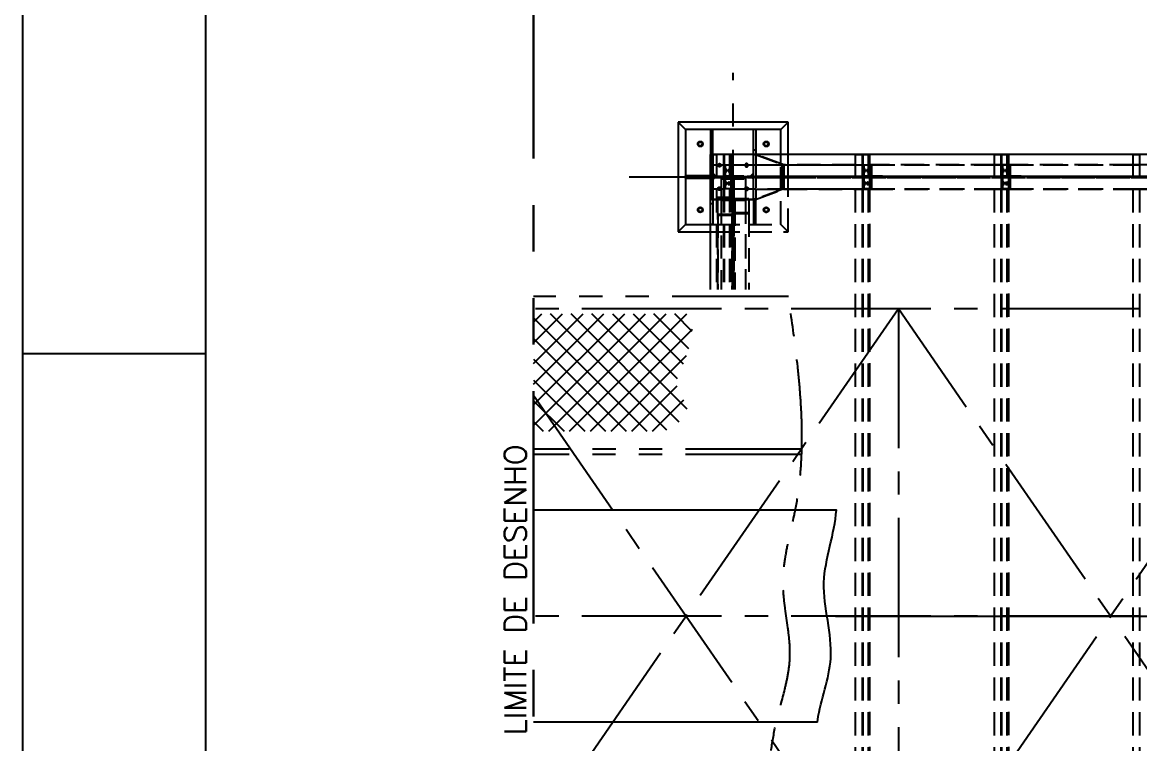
# Model space of a CAD drawing. Header units: millimetres. Extents: x 0 to 42050, y 0 to 29700.
# Drawn here: x 0 to 7627, y 12186 to 17112 of the extents above; entities that cross this region are included whole.
import ezdxf
from ezdxf.enums import TextEntityAlignment as Align

# ---------------------------------------------------------------- set-up
doc = ezdxf.new("R2010")
doc.units = ezdxf.units.MM
doc.header["$LTSCALE"] = 50
for name, pattern in [('CENTER2', [28.575, 19.05, -3.175, 3.175, -3.175]), ('HIDDEN2', [4.7625, 3.175, -1.5875]), ('PHANTOM', [63.5, 31.75, -6.35, 6.35, -6.35, 6.35, -6.35]), ('PHANTOM2', [31.75, 15.875, -3.175, 3.175, -3.175, 3.175, -3.175])]:
    doc.linetypes.add(name, pattern=pattern)
for name, color, linetype in [('ESTRUTURA EXISTENTE', 7, 'Continuous'), ('EXISTENTE', 8, 'PHANTOM2'), ('FRL2', 2, 'Continuous'), ('FRL6', 8, 'Continuous'), ('FRL7', 7, 'Continuous'), ('FRR120', 5, 'Continuous'), ('FRR140', 5, 'Continuous'), ('FRR175', 1, 'Continuous'), ('FRR80', 3, 'Continuous'), ('SDM', 7, 'Continuous'), ('TC1', 8, 'CENTER2'), ('TR', 7, 'Continuous'), ('TR120', 3, 'Continuous')]:
    doc.layers.add(name, color=color, linetype=linetype)
doc.layers.add('HIDDEN', color=8, linetype='HIDDEN2', transparency=0.4)
doc.layers.add('TLM', color=1, linetype='PHANTOM', lineweight=30)
doc.styles.add('R120', font='simplex.shx', dxfattribs={"height": 30})
doc.styles.add('R140', font='simplex.shx', dxfattribs={"height": 35})
doc.styles.add('R80', font='simplex.shx', dxfattribs={"height": 20})
doc.styles.add('TR120', font='simplex.shx', dxfattribs={"height": 3})

# ---------------------------------------------------------------- blocks, each defined once
blk = doc.blocks.new('A1')
at = {"layer": 'FRL2'}
blk.add_line((0, 297), (25, 297), dxfattribs=at)
at = {"layer": 'FRL6', "linetype": 'Continuous'}
blk.add_line((25, 584), (25, 10), dxfattribs=at)
at = {"layer": 'FRL7', "linetype": 'Continuous'}
blk.add_line((0, 594), (0, 0), dxfattribs=at)
at = {"layer": 'FRR120', "style": 'R120'}
for tag, p in [('FASE_DO_PROJETO', (659, 46.29)), ('ÁREA_E/OU_SUBÁREA', (659, 40.79)), ('TÍTULO_DO_DESENHO', (659, 35.29)), ('SUBTÍTULO_1_DO_DESENHO', (659, 29.79)), ('SUBTÍTULO_2_DO_DESENHO', (659, 24.29))]:
    blk.add_attdef(tag, p, '', height=3, dxfattribs=at)
at = {"layer": 'FRR140', "style": 'R140', "width": 0.91}
for tag, p in [('NÚMERO_DA_CONTRATADA', (687.72, 12.6)), ('NUMERO_VALE', (752.89, 12.6))]:
    blk.add_attdef(tag, p, '', height=3.5, dxfattribs=at)
for tag, p in [('REVISÃO', (823.5, 14.68)), ('ESCALA', (671, 14.35))]:
    blk.add_attdef(tag, text='', height=3.5, dxfattribs=at).set_placement(p, align=Align.MIDDLE)
at = {"layer": 'FRR175', "style": 'R120'}
for tag, p in [('CLASSIFICAÇÃO', (811.83, 67.73)), ('PROJETO', (716.31, 53.59)), ('N_PROJ_SE', (793.5, 53.59)), ('N_CONTRATO', (796.97, 47.3))]:
    blk.add_attdef(tag, text='', height=3, dxfattribs=at).set_placement(p, align=Align.MIDDLE_CENTER)
at = {"layer": 'FRR80', "style": 'R80'}
for tag, p in [('8A_REV', (476, 77.07)), ('EMIS.', (486, 77.07)), ('PROJ.', (585, 77.07)), ('DES.', (597, 77.07)), ('VER.', (609, 77.07)), ('APR.', (621, 77.07)), ('AUT.', (633.01, 77.07)), ('7A_REV', (476, 71.37)), ('EMIS.', (486, 71.37)), ('PROJ.', (585, 71.37)), ('DES.', (597, 71.37)), ('VER.', (609, 71.37)), ('APR.', (621, 71.37)), ('AUT.', (633.01, 71.37)), ('6A_REV', (476, 65.67)), ('EMIS.', (486, 65.67)), ('PROJ.', (585, 65.67)), ('DES.', (597, 65.67)), ('VER.', (609, 65.67)), ('APR.', (621, 65.67)), ('AUT.', (633.01, 65.67)), ('5A_REV', (476, 59.97)), ('EMIS.', (486, 59.97)), ('PROJ.', (585, 59.97)), ('DES.', (597, 59.97)), ('VER.', (609, 59.97)), ('APR.', (621, 59.97)), ('AUT.', (633.01, 59.97)), ('4A_REV', (476, 54.27)), ('EMIS.', (486, 54.27)), ('PROJ.', (585, 54.27)), ('DES.', (597, 54.27)), ('VER.', (609, 54.27)), ('APR.', (621, 54.27)), ('AUT.', (633.01, 54.27)), ('3A_REV', (476, 48.57)), ('EMIS.', (486, 48.57)), ('PROJ.', (585, 48.57)), ('DES.', (597, 48.57)), ('VER.', (609, 48.57)), ('APR.', (621, 48.57)), ('AUT.', (633.01, 48.57)), ('2A_REV', (476, 42.87)), ('EMIS.', (486, 42.87)), ('PROJ.', (585, 42.87)), ('DES.', (597, 42.87)), ('VER.', (609, 42.87)), ('APR.', (621, 42.87)), ('AUT.', (633.01, 42.87)), ('1a_REV', (476, 37.17)), ('EMIS.', (486, 37.17)), ('PROJ.', (585, 37.17)), ('DES.', (597, 37.17)), ('VER.', (609, 37.17)), ('APR.', (621, 37.17)), ('AUT.', (633.01, 37.17))]:
    blk.add_attdef(tag, text='', height=2, dxfattribs=at).set_placement(p, align=Align.MIDDLE)
for p in [(492.61, 76.08), (492.61, 70.38), (492.61, 64.68), (492.61, 58.98), (492.61, 53.28), (492.61, 47.58), (492.61, 41.88), (492.61, 36.18)]:
    blk.add_attdef('DESCRIÇÃO_DA_REVISÃO', p, '', height=2, dxfattribs=at)
at = {"layer": 'FRR80', "style": 'R80', "width": 0.85}
for p in [(648, 77.07), (648, 71.37), (648, 65.67), (648, 59.97), (648, 54.27), (648, 48.57), (648, 42.87), (648, 37.17)]:
    blk.add_attdef('DATA', text='', height=2, dxfattribs=at).set_placement(p, align=Align.MIDDLE)
blk = doc.blocks.new('A$C0860f657')
at = {"layer": 'HIDDEN'}
for p, q in [((-20604.1, 3777.2), (-20604.1, 3747.2)), ((-20604.1, 3747.2), (-20603.8, 3747.2)), ((-20603.8, 3677.2), (-20603.8, 3748.7)), ((-20603.8, 3747.2), (-20603.8, 3747.2)), ((-20603.8, 3442.2), (-20603.8, 3747.2)), ((-20603.8, 3747.2), (-20588.4, 3747.2)), ((-20596.1, 3748.7), (-20596.1, 3440.7)), ((-20591.1, 3748.7), (-20591.1, 3677.2)), ((-20311.2, 3747.2), (-20588.4, 3747.2)), ((-20588.4, 3747.2), (-20588.4, 3615.7)), ((-20588.2, 3747.2), (-20588.2, 3748.7)), ((-20563.3, 3748.7), (-20563.3, 2826.8)), ((-20517.5, 3748.7), (-20517.5, 2826.8)), ((-20512.4, 3748.7), (-20512.4, 2826.8)), ((-20511.2, 3748.7), (-20511.2, 2826.8)), ((-20475.7, 3748.7), (-20475.7, 2826.8)), ((-20465.4, 3748.7), (-20465.4, 3677.2)), ((-20311.5, 3747.2), (-20311.5, 3748.7)), ((-20311.2, 3747.2), (-20295.8, 3747.2)), ((-20311.2, 3615.7), (-20311.2, 3747.2)), ((-20298.8, 3748.7), (-20103.8, 3677.2)), ((-20103.8, 3677.2), (-20298.8, 3748.7)), ((-20295.8, 3747.2), (-20295.8, 3442.2)), ((-20295.6, 3747.2), (-20295.8, 3747.2)), ((-20295.6, 3777.2), (-20295.6, 3747.5)), ((-20295.6, 3747.5), (-20295.6, 3747.2)), ((-20124.8, 3684.9), (-20124.8, 3748.7)), ((-20074.8, 3678.2), (-20074.8, 3748.7)), ((-19616.5, 3748.7), (-19616.5, -2559.3)), ((-19616.5, 3748.7), (-19570.7, 3748.7)), ((-19570.7, 3748.7), (-19562.5, 3748.7)), ((-19570.7, 3748.7), (-19570.7, -2559.3)), ((-19565.6, 3748.7), (-19565.6, -2559.3)), ((-19564.4, 3748.7), (-19564.4, -2559.3)), ((-19562.5, 3748.7), (-19562.2, 3748.7)), ((-19562.2, 3748.7), (-19528.2, 3748.7)), ((-19528.9, 3748.7), (-19528.9, -2559.3)), ((-19528.2, 3748.7), (-19518.6, 3748.7)), ((-19518.6, 3748.7), (-19518.6, 3677.2)), ((-18669.8, 3748.7), (-18669.8, -2559.3)), ((-18669.8, 3748.7), (-18623.9, 3748.7)), ((-18623.9, 3748.7), (-18615.7, 3748.7)), ((-18623.9, 3748.7), (-18623.9, -2559.3)), ((-18618.8, 3748.7), (-18618.8, -2559.3)), ((-18617.6, 3748.7), (-18617.6, -2559.3)), ((-18615.7, 3748.7), (-18615.4, 3748.7)), ((-18615.4, 3748.7), (-18581.4, 3748.7)), ((-18582.1, 3748.7), (-18582.1, -2559.3)), ((-18581.4, 3748.7), (-18571.8, 3748.7)), ((-18571.8, 3748.7), (-18571.8, 3677.2)), ((-17723, 3748.7), (-17723, -2559.3)), ((-17723, 3748.7), (-17677.1, 3748.7)), ((-17677.1, 3748.7), (-17668.9, 3748.7)), ((-17677.1, 3748.7), (-17677.1, -2559.3)), ((-20591.1, 3677.2), (-20603.8, 3677.2)), ((-20603.8, 3677.2), (-20603.8, 3512.2)), ((-20591.1, 3677.2), (-20563.3, 3677.2)), ((-20591.1, 3677.2), (-20591.1, 3512.2)), ((-20591.1, 3677.2), (-20591.1, 3512.2)), ((-20563.3, 3677.2), (-20514.4, 3677.2)), ((-20514.4, 3677.2), (-20505.5, 3677.2)), ((-20514.4, 3677.2), (-20514.4, 3512.2)), ((-20505.5, 3677.2), (-20505.5, 3512.2)), ((-20505.5, 3677.2), (-20453.4, 3677.2)), ((-20465.4, 3677.2), (-20465.4, 3512.2)), ((-20462.3, 3677.2), (-20462.3, 3512.2)), ((-20453.4, 3677.2), (-19616.5, 3677.2)), ((-20453.4, 3677.2), (-20453.4, 3599.4)), ((-20295.8, 3678.2), (-20103.8, 3678.2)), ((-20295.8, 3678.2), (-20295.8, 3511.2)), ((-20124.8, 3504.5), (-20124.8, 3684.9)), ((-20116.5, 3512.2), (-20116.5, 3677.2)), ((-20103.8, 3678.2), (-20106.5, 3678.2)), ((-19616.5, 3678.2), (-20103.8, 3678.2)), ((-20103.8, 3677.2), (-20103.8, 3678.2)), ((-20103.8, 3678.2), (-19616.5, 3678.2)), ((-20103.8, 3677.2), (-20103.8, 3677.2)), ((-20103.8, 3677.2), (-20103.8, 3512.2)), ((-20103.8, 3512.2), (-20103.8, 3677.2)), ((-20074.8, 3511.2), (-20074.8, 3678.2)), ((-19616.5, 3678.2), (-19518.6, 3678.2)), ((-19616.5, 3677.2), (-19567.6, 3677.2)), ((-19567.6, 3677.2), (-19558.7, 3677.2)), ((-19567.6, 3677.2), (-19567.6, 3512.2)), ((-19558.7, 3677.2), (-19558.7, 3512.2)), ((-19558.7, 3677.2), (-19506.6, 3677.2)), ((-18669.8, 3678.2), (-19518.6, 3678.2)), ((-19518.6, 3678.2), (-18669.8, 3678.2)), ((-19518.6, 3677.2), (-19518.6, 3512.2)), ((-19515.5, 3677.2), (-19515.5, 3512.2)), ((-19506.6, 3677.2), (-18669.8, 3677.2)), ((-19506.6, 3677.2), (-19506.6, 3599.4)), ((-18571.8, 3678.2), (-18669.8, 3678.2)), ((-18669.8, 3677.2), (-18620.8, 3677.2)), ((-18620.8, 3677.2), (-18611.9, 3677.2)), ((-18620.8, 3677.2), (-18620.8, 3512.2)), ((-18611.9, 3677.2), (-18611.9, 3512.2)), ((-18611.9, 3677.2), (-18559.8, 3677.2)), ((-17723, 3678.2), (-18571.8, 3678.2)), ((-18571.8, 3678.2), (-17723, 3678.2)), ((-18571.8, 3677.2), (-18571.8, 3512.2)), ((-18568.7, 3677.2), (-18568.7, 3512.2)), ((-18559.8, 3677.2), (-17723, 3677.2)), ((-18559.8, 3677.2), (-18559.8, 3599.4)), ((-17625, 3678.2), (-17723, 3678.2)), ((-17723, 3677.2), (-17674, 3677.2)), ((-20603.8, 3602.6), (-20605.5, 3602.6)), ((-20605.5, 3586.7), (-20603.8, 3586.7)), ((-8765.5, 3597.8), (-20591.1, 3597.8)), ((-20386.6, 3591.6), (-20591.1, 3591.6)), ((-20591.1, 3591.6), (-8765.5, 3591.6)), ((-20588.4, 3619.6), (-20568.4, 3599.6)), ((-20572.3, 3599.6), (-20327.3, 3599.6)), ((-20327.3, 3589.7), (-20572.3, 3589.7)), ((-20568.4, 3599.6), (-20331.2, 3599.6)), ((-20533.3, 3591.2), (-20366.3, 3591.2)), ((-20533.3, 3591.2), (-20533.3, 3443.7)), ((-20509, 3645.4), (-20495.3, 3645.4)), ((-20509, 3631.4), (-20495.3, 3631.4)), ((-20505.5, 3599.4), (-20505.5, 3589.9)), ((-20477.3, 3599.4), (-20505.5, 3599.4)), ((-20477.3, 3589.9), (-20505.5, 3589.9)), ((-20483.4, 3645.4), (-20469.7, 3645.4)), ((-20483.4, 3631.4), (-20469.7, 3631.4)), ((-20477.3, 3599.4), (-20477.3, 3589.9)), ((-20388.4, 3599.4), (-20477.3, 3599.4)), ((-20388.4, 3589.9), (-20477.3, 3589.9)), ((-20453.8, 3589.7), (-20445.9, 3589.7)), ((-20453.8, 2826.8), (-20453.8, 3589.7)), ((-20453.6, 3583.3), (-20453.6, 3591.2)), ((-20453.4, 3599.4), (-20453.4, 3589.9)), ((-20453.4, 3589.9), (-20453.4, 3512.2)), ((-20446, 3591.2), (-20446, 3583.3)), ((-20446, 2826.8), (-20446, 3591.2)), ((-20445.9, 3589.7), (-20445.9, 2826.8)), ((-20388.4, 3599.4), (-20388.4, 3589.9)), ((-20378.2, 3599.4), (-20388.4, 3599.4)), ((-20378.2, 3589.9), (-20388.4, 3589.9)), ((-20386.6, 3591.5), (-20386.6, 3597.9)), ((-20386.6, 3597.9), (-20116.5, 3597.9)), ((-20116.5, 3591.5), (-20386.6, 3591.5)), ((-20378.2, 3599.4), (-20378.2, 3589.9)), ((-20366.3, 3581.2), (-20366.3, 3591.2)), ((-20366.3, 3591.2), (-20366.3, 3440.7)), ((-20331.2, 3599.6), (-20311.2, 3619.6)), ((-20295.8, 3598.5), (-20287.9, 3598.5)), ((-20287.9, 3590.9), (-20295.8, 3590.9)), ((-20287.9, 3598.5), (-20280.8, 3598.5)), ((-20280.8, 3590.9), (-20287.9, 3590.9)), ((-8920.3, 3598.5), (-20280.8, 3598.5)), ((-20280.8, 3598.5), (-20280.8, 3590.9)), ((-20280.8, 3590.9), (-8920.3, 3590.9)), ((-19562.3, 3645.4), (-19548.5, 3645.4)), ((-19562.3, 3631.4), (-19548.5, 3631.4)), ((-19558.7, 3599.4), (-19558.7, 3589.9)), ((-19530.5, 3599.4), (-19558.7, 3599.4)), ((-19530.5, 3589.9), (-19558.7, 3589.9)), ((-19536.6, 3645.4), (-19522.9, 3645.4)), ((-19536.6, 3631.4), (-19522.9, 3631.4)), ((-19530.5, 3599.4), (-19530.5, 3589.9)), ((-19441.7, 3599.4), (-19530.5, 3599.4)), ((-19441.7, 3589.9), (-19530.5, 3589.9)), ((-19506.6, 3599.4), (-19506.6, 3589.9)), ((-19506.6, 3589.9), (-19506.6, 3512.2)), ((-19441.7, 3599.4), (-19441.7, 3589.9)), ((-19431.4, 3599.4), (-19441.7, 3599.4)), ((-19431.4, 3589.9), (-19441.7, 3589.9)), ((-19431.4, 3599.4), (-19431.4, 3589.9)), ((-18615.5, 3645.4), (-18601.8, 3645.4)), ((-18615.5, 3631.4), (-18601.8, 3631.4)), ((-18611.9, 3599.4), (-18611.9, 3589.9)), ((-18583.7, 3599.4), (-18611.9, 3599.4)), ((-18583.7, 3589.9), (-18611.9, 3589.9)), ((-18589.8, 3645.4), (-18576.1, 3645.4)), ((-18589.8, 3631.4), (-18576.1, 3631.4)), ((-18583.7, 3599.4), (-18583.7, 3589.9)), ((-18494.9, 3599.4), (-18583.7, 3599.4)), ((-18494.9, 3589.9), (-18583.7, 3589.9)), ((-18559.8, 3599.4), (-18559.8, 3589.9)), ((-18559.8, 3589.9), (-18559.8, 3512.2)), ((-18494.9, 3599.4), (-18494.9, 3589.9)), ((-18484.6, 3599.4), (-18494.9, 3599.4)), ((-18484.6, 3589.9), (-18494.9, 3589.9)), ((-18484.6, 3599.4), (-18484.6, 3589.9)), ((-20591.1, 3512.2), (-20603.8, 3512.2)), ((-20603.8, 3512.2), (-20603.8, 3440.7)), ((-20591.1, 3512.2), (-20563.3, 3512.2)), ((-20591.1, 3440.7), (-20591.1, 3512.2)), ((-20588.4, 3573.6), (-20588.4, 3442.2)), ((-20563.3, 3512.2), (-20514.4, 3512.2)), ((-20533.3, 3581.2), (-20366.3, 3581.2)), ((-20505.5, 3512.2), (-20514.4, 3512.2)), ((-20509, 3557.9), (-20495.3, 3557.9)), ((-20509, 3543.9), (-20495.3, 3543.9)), ((-20453.4, 3512.2), (-20505.5, 3512.2)), ((-20483.4, 3557.9), (-20469.7, 3557.9)), ((-20483.4, 3543.9), (-20469.7, 3543.9)), ((-20465.4, 3512.2), (-20465.4, 2826.8)), ((-20460.2, 3462.4), (-20460.2, 3528)), ((-20457, 3530.5), (-20453.8, 3530.5)), ((-20453.8, 3530.5), (-20453.8, 3452.6)), ((-20453.8, 2826.8), (-20453.8, 3530.5)), ((-20453.6, 3576.2), (-20453.6, 3583.3)), ((-20446, 3576.2), (-20453.6, 3576.2)), ((-20453.6, 3576.2), (-20453.6, 2826.8)), ((-20453.4, 3512.2), (-19616.5, 3512.2)), ((-20446, 3583.3), (-20446, 3576.2)), ((-20366.3, 3512.2), (-20366.3, 3506.6)), ((-20311.2, 3442.2), (-20311.2, 3573.6)), ((-20298.8, 3440.7), (-20103.8, 3512.2)), ((-20103.8, 3512.2), (-20298.8, 3440.7)), ((-20295.8, 3511.2), (-20106.5, 3511.2)), ((-20106.5, 3511.2), (-20103.8, 3511.2)), ((-20103.8, 3512.2), (-20103.8, 3512.2)), ((-20103.8, 3512.2), (-20103.8, 3512.2)), ((-20103.8, 3512.2), (-19616.5, 3512.2)), ((-20103.8, 3511.2), (-20103.8, 3512.2)), ((-20103.8, 3511.2), (-19616.5, 3511.2)), ((-20074.8, 3219.7), (-20074.8, 3511.2)), ((-19616.5, 3512.2), (-19518.6, 3512.2)), ((-19616.5, 3511.2), (-19518.6, 3511.2)), ((-19558.7, 3512.2), (-19567.6, 3512.2)), ((-19562.3, 3557.9), (-19548.5, 3557.9)), ((-19562.3, 3543.9), (-19548.5, 3543.9)), ((-19506.6, 3512.2), (-19558.7, 3512.2)), ((-19536.6, 3557.9), (-19522.9, 3557.9)), ((-19536.6, 3543.9), (-19522.9, 3543.9)), ((-19518.6, 3512.2), (-18669.8, 3512.2)), ((-19518.6, 3512.2), (-19518.6, -2322.8)), ((-19518.6, 3511.2), (-18669.8, 3511.2)), ((-19506.6, 3512.2), (-18669.8, 3512.2)), ((-18669.8, 3512.2), (-18571.8, 3512.2)), ((-18669.8, 3511.2), (-18571.8, 3511.2)), ((-18611.9, 3512.2), (-18620.8, 3512.2)), ((-18615.5, 3557.9), (-18601.8, 3557.9)), ((-18615.5, 3543.9), (-18601.8, 3543.9)), ((-18559.8, 3512.2), (-18611.9, 3512.2)), ((-18589.8, 3557.9), (-18576.1, 3557.9)), ((-18589.8, 3543.9), (-18576.1, 3543.9)), ((-18571.8, 3512.2), (-17723, 3512.2)), ((-18571.8, 3512.2), (-18571.8, -2322.8)), ((-18571.8, 3511.2), (-17723, 3511.2)), ((-18559.8, 3512.2), (-17723, 3512.2)), ((-17723, 3512.2), (-17625, 3512.2)), ((-17723, 3511.2), (-17625, 3511.2)), ((-20604.1, 3412.2), (-20604.1, 3442.2)), ((-20604.1, 3442.2), (-20603.8, 3442.2)), ((-20603.8, 3442.2), (-20603.8, 3442.2)), ((-20588.4, 3442.2), (-20603.8, 3442.2)), ((-20591.1, 3440.7), (-20603.8, 3440.7)), ((-20563.3, 3440.7), (-20603.8, 3440.7)), ((-20596.1, 3440.7), (-20465.4, 3440.7)), ((-20588.4, 3442.2), (-20588.2, 3442.2)), ((-20588.2, 3442.2), (-20588.2, 3440.7)), ((-20588.2, 3440.7), (-20588.2, 3412.2)), ((-20465.4, 3440.7), (-20563.3, 3440.7)), ((-20555.4, 3452.6), (-20555.4, 3455)), ((-20453.8, 3452.6), (-20555.4, 3452.6)), ((-20555.4, 2826.8), (-20555.4, 3452.6)), ((-20552.2, 3457.5), (-20466.6, 3457.5)), ((-20533.3, 3433.7), (-20533.3, 3443.7)), ((-20533.3, 3443.7), (-20366.3, 3443.7)), ((-20465.4, 3433.7), (-20533.3, 3433.7)), ((-20533.3, 3433.7), (-20533.3, 2826.8)), ((-20465.4, 3440.7), (-20298.8, 3440.7)), ((-20298.8, 3440.7), (-20465.4, 3440.7)), ((-20366.3, 3433.7), (-20465.4, 3433.7)), ((-20460.2, 3464), (-20453.8, 3464)), ((-20460.2, 3442), (-20453.8, 3442)), ((-20445.9, 3464), (-20453.8, 3464)), ((-20445.9, 3442), (-20453.8, 3442)), ((-20445.9, 3368.7), (-20445.9, 3446.5)), ((-20445.9, 3446.5), (-20344.3, 3446.5)), ((-20445.9, 2826.8), (-20445.9, 3446.5)), ((-20439.5, 3436.7), (-20439.5, 3371.1)), ((-20347.5, 3441.6), (-20433.1, 3441.6)), ((-20366.3, 3443.7), (-20366.3, 3440.7)), ((-20366.3, 3440.7), (-20366.3, 2826.8)), ((-20366.3, 3440.7), (-20366.3, 3433.7)), ((-20366.3, 3433.7), (-20366.3, 2826.8)), ((-20344.3, 3446.5), (-20344.3, 3444.1)), ((-20344.3, 3446.5), (-20344.3, 3440.7)), ((-20344.3, 3440.7), (-20344.3, 3346.5)), ((-20295.6, 3442.2), (-20311.5, 3442.2)), ((-20311.5, 3442.2), (-20311.5, 3440.7)), ((-20311.5, 3440.7), (-20311.5, 3412.2)), ((-20295.8, 3442.2), (-20311.2, 3442.2)), ((-20295.6, 3441.9), (-20295.6, 3442.2)), ((-20295.6, 3412.2), (-20295.6, 3441.9)), ((-20124.8, 3269.7), (-20124.8, 3504.5)), ((-20604.1, 3271.2), (-20604.1, 3412.2)), ((-20604.1, 3412.2), (-20588.2, 3412.2)), ((-20588.2, 3412.2), (-20588.2, 3271.2)), ((-20460.2, 3386.9), (-20453.8, 3386.9)), ((-20460.2, 3364.9), (-20453.8, 3364.9)), ((-20445.9, 3398), (-20453.8, 3398)), ((-20445.9, 3386.9), (-20453.8, 3386.9)), ((-20445.9, 3380.1), (-20453.8, 3380.1)), ((-20445.9, 3364.9), (-20453.8, 3364.9)), ((-20445.9, 3358.1), (-20453.8, 3358.1)), ((-20442.7, 3421.7), (-20445.9, 3421.7)), ((-20439.5, 3380.1), (-20445.9, 3380.1)), ((-20442.7, 3368.7), (-20445.9, 3368.7)), ((-20439.5, 3358.1), (-20445.9, 3358.1)), ((-20439.5, 3419.2), (-20439.5, 2826.8)), ((-20295.6, 3412.2), (-20311.5, 3412.2)), ((-20311.5, 3412.2), (-20311.5, 3271.2)), ((-20295.6, 3271.2), (-20295.6, 3412.2)), ((-20555.4, 3337.8), (-20555.4, 2826.8)), ((-20453.8, 3337.8), (-20555.4, 3337.8)), ((-20552.2, 3332.8), (-20466.6, 3332.8)), ((-20460.2, 3327.9), (-20460.2, 2826.8)), ((-20453.8, 3355.2), (-20439.5, 3355.2)), ((-20453.8, 3333.2), (-20439.5, 3333.2)), ((-20445.9, 3303), (-20453.8, 3303)), ((-20445.9, 3282.8), (-20453.8, 3282.8)), ((-20445.9, 3281), (-20453.8, 3281)), ((-20445.9, 3343.8), (-20366.3, 3343.8)), ((-20439.5, 3303), (-20445.9, 3303)), ((-20439.5, 3281), (-20445.9, 3281)), ((-20366.3, 3348.7), (-20433.1, 3348.7)), ((-20347.5, 3348.7), (-20366.3, 3348.7)), ((-20366.3, 3343.8), (-20344.3, 3343.8)), ((-20344.3, 3346.5), (-20344.3, 2826.8)), ((-20344.3, 3343.8), (-20344.3, 3346.3)), ((-20344.3, 3343.8), (-20344.3, 2826.8)), ((-20605.5, 3269.7), (-20563.3, 3269.7)), ((-20605.5, 3219.7), (-20563.3, 3219.7)), ((-20604.1, 3271.2), (-20588.2, 3271.2)), ((-20563.3, 3269.7), (-20344.3, 3269.7)), ((-20563.3, 3219.7), (-20344.3, 3219.7)), ((-20460.2, 3271.3), (-20445.9, 3271.3)), ((-20460.2, 3249.3), (-20445.9, 3249.3)), ((-20457, 3259.9), (-20453.8, 3259.9)), ((-20453.8, 3278.1), (-20439.5, 3278.1)), ((-20453.8, 3256.1), (-20439.5, 3256.1)), ((-20453.8, 3247.8), (-20445.9, 3247.8)), ((-20445.9, 3205.6), (-20453.8, 3205.6)), ((-20344.3, 3269.7), (-20124.8, 3269.7)), ((-20344.3, 3219.7), (-20074.8, 3219.7)), ((-20295.6, 3271.2), (-20311.5, 3271.2)), ((-20074.8, 3219.7), (-20124.8, 3269.7)), ((-20460.2, 3194.2), (-20445.9, 3194.2)), ((-20460.2, 3172.2), (-20445.9, 3172.2)), ((-20453.8, 3183.6), (-20445.9, 3183.6)), ((-20453.8, 3139), (-20445.9, 3139)), ((-20453.8, 3090.4), (-20445.9, 3090.4)), ((-20453.8, 3086), (-20445.9, 3086)), ((-20453.8, 3074.8), (-20445.9, 3074.8)), ((-20453.8, 3021.8), (-20445.9, 3021.8)), ((-20453.8, 2977.2), (-20445.9, 2977.2)), ((-20453.8, 2913), (-20445.9, 2913))]:
    blk.add_line(p, q, dxfattribs=at)
for centre, radius in [((-20543.8, 3674.7), 11), ((-20543.8, 3514.7), 11), ((-20358.8, 3514.7), 11), ((-20224.8, 3369.7), 17.5), ((-20224.8, 3369.7), 16), ((-20224.8, 3369.7), 13)]:
    blk.add_circle(centre, radius, dxfattribs=at)
for centre, radius, start, end in [((-20358.8, 3674.7), 11, 166.86342, 40.84127), ((-20358.8, 3674.7), 11, 40.85259, 166.86342), ((-20358.8, 3674.7), 11, 13.13656, 166.86344), ((-20572.3, 3615.7), 16.1, 180, 270), ((-20572.3, 3573.6), 16.1, 90, 180), ((-20327.3, 3615.7), 16.1, 270, 360), ((-20327.3, 3573.6), 16.1, 0, 90), ((-20358.8, 3514.7), 11, 193.13656, 346.86344)]:
    blk.add_arc(centre, radius, start, end, dxfattribs=at)
for centre, major_axis, ratio, start_param, end_param in [((-20509, 3638.4), (0, -7), 0.34202, -4.712389, 1.570796), ((-20504.3, 3638.4), (0, 7), 0.34202, -3.141592653589792, 3.141592653589794), ((-20483.4, 3638.4), (0, -7), 0.34202, -4.712389, 1.570796), ((-20478.6, 3638.4), (0, 7), 0.34202, -3.141592653589792, 3.141592653589794), ((-20386.6, 3581.8), (28.7, 0), 0.34202, 1.570779, 1.570796), ((-19562.3, 3638.4), (0, -7), 0.34202, -4.712389, 1.570796), ((-19557.5, 3638.4), (0, 7), 0.34202, -3.141592653589792, 3.141592653589794), ((-19536.6, 3638.4), (0, -7), 0.34202, -4.712389, 1.570796), ((-19531.8, 3638.4), (0, 7), 0.34202, -3.141592653589792, 3.141592653589794), ((-18615.5, 3638.4), (0, -7), 0.34202, -4.712389, 1.570796), ((-18610.7, 3638.4), (0, 7), 0.34202, -3.141592653589792, 3.141592653589794), ((-18589.8, 3638.4), (0, -7), 0.34202, -4.712389, 1.570796), ((-18585, 3638.4), (0, 7), 0.34202, -3.141592653589792, 3.141592653589794), ((-20509, 3550.9), (0, -7), 0.34202, -4.712389, 1.570796), ((-20504.3, 3550.9), (0, 7), 0.34202, -3.141592653589792, 3.141592653589794), ((-20483.4, 3550.9), (0, -7), 0.34202, -4.712389, 1.570796), ((-20478.6, 3550.9), (0, 7), 0.34202, -3.141592653589792, 3.141592653589794), ((-19562.3, 3550.9), (0, -7), 0.34202, -4.712389, 1.570796), ((-19557.5, 3550.9), (0, 7), 0.34202, -3.141592653589792, 3.141592653589794), ((-19536.6, 3550.9), (0, -7), 0.34202, -4.712389, 1.570796), ((-19531.8, 3550.9), (0, 7), 0.34202, -3.141592653589792, 3.141592653589794), ((-18615.5, 3550.9), (0, -7), 0.34202, -4.712389, 1.570796), ((-18610.7, 3550.9), (0, 7), 0.34202, -3.141592653589792, 3.141592653589794), ((-18589.8, 3550.9), (0, -7), 0.34202, -4.712389, 1.570796), ((-18585, 3550.9), (0, 7), 0.34202, -3.141592653589792, 3.141592653589794), ((-20466.6, 3462.4), (6.4, 0), 0.766397, -1.570798, -0.000002), ((-20460.2, 3453), (0, 11), 0.000001, -4.776141, 1.507044), ((-20433.1, 3436.7), (-6.4, 0), 0.766397, -1.570798, -0.000002), ((-20460.2, 3375.9), (0, 11), 0.000001, -4.776141, 1.507044), ((-20445.9, 3369.1), (0, -11), 0.000001, -2.902171, 3.381014), ((-20442.7, 3419.2), (3.2, 0), 0.766397, 0, 1.570796), ((-20552.2, 3335.3), (-3.2, 0), 0.766397, 0, 1.570796), ((-20445.9, 3292), (0, -11), 0.000001, -2.902171, 3.381014), ((-20347.5, 3346.3), (3.2, 0), 0.766397, 0, 1.570796), ((-20457, 3262.3), (-3.2, 0), 0.766397, 0, 1.570796)]:
    blk.add_ellipse(centre, major_axis=major_axis, ratio=ratio, start_param=start_param, end_param=end_param, dxfattribs=at)
at = {"layer": 'HIDDEN', "extrusion": (0, 0, -1)}
for centre, major_axis, ratio, start_param, end_param in [((-20504.3, 3638.4), (0, 7), 0.34202, -4.712389, 1.570796), ((-20495.3, 3638.4), (0, 7), 0.34202, -3.141592653589794, 3.141592653589792), ((-20478.6, 3638.4), (0, 7), 0.34202, -4.712389, 1.570796), ((-20469.7, 3638.4), (0, 7), 0.34202, -3.141592653589794, 3.141592653589792), ((-19557.5, 3638.4), (0, 7), 0.34202, -4.712389, 1.570796), ((-19548.5, 3638.4), (0, 7), 0.34202, -3.141592653589794, 3.141592653589792), ((-19531.8, 3638.4), (0, 7), 0.34202, -4.712389, 1.570796), ((-19522.9, 3638.4), (0, 7), 0.34202, -3.141592653589794, 3.141592653589792), ((-18610.7, 3638.4), (0, 7), 0.34202, -4.712389, 1.570796), ((-18601.8, 3638.4), (0, 7), 0.34202, -3.141592653589794, 3.141592653589792), ((-18585, 3638.4), (0, 7), 0.34202, -4.712389, 1.570796), ((-18576.1, 3638.4), (0, 7), 0.34202, -3.141592653589794, 3.141592653589792), ((-20504.3, 3550.9), (0, 7), 0.34202, -4.712389, 1.570796), ((-20495.3, 3550.9), (0, 7), 0.34202, -3.141592653589794, 3.141592653589792), ((-20478.6, 3550.9), (0, 7), 0.34202, -4.712389, 1.570796), ((-20469.7, 3550.9), (0, 7), 0.34202, -3.141592653589794, 3.141592653589792), ((-20457, 3528), (-3.2, 0), 0.766397, 0.000002, 1.570798), ((-19557.5, 3550.9), (0, 7), 0.34202, -4.712389, 1.570796), ((-19548.5, 3550.9), (0, 7), 0.34202, -3.141592653589794, 3.141592653589792), ((-19531.8, 3550.9), (0, 7), 0.34202, -4.712389, 1.570796), ((-19522.9, 3550.9), (0, 7), 0.34202, -3.141592653589794, 3.141592653589792), ((-18610.7, 3550.9), (0, 7), 0.34202, -4.712389, 1.570796), ((-18601.8, 3550.9), (0, 7), 0.34202, -3.141592653589794, 3.141592653589792), ((-18585, 3550.9), (0, 7), 0.34202, -4.712389, 1.570796), ((-18576.1, 3550.9), (0, 7), 0.34202, -3.141592653589794, 3.141592653589792), ((-20552.2, 3455), (-3.2, 0), 0.766397, 0.000002, 1.570798), ((-20453.8, 3453), (0, -11), 0.000001, -4.648637, 1.634548), ((-20347.5, 3444.1), (3.2, 0), 0.766397, 0.000002, 1.570798), ((-20453.8, 3375.9), (0, -11), 0.000001, -4.648637, 1.634548), ((-20442.7, 3371.1), (3.2, 0), 0.766397, 0.000002, 1.570798), ((-20439.5, 3369.1), (0, -11), 0.000001, -3.380922510953401, 2.902262796226185), ((-20466.6, 3327.9), (6.4, 0), 0.766397, -1.570796, 0), ((-20433.1, 3353.6), (-6.4, 0), 0.766397, -1.570796, 0), ((-20439.5, 3292), (0, -11), 0.000001, -3.380922510953401, 2.902262796226185)]:
    blk.add_ellipse(centre, major_axis=major_axis, ratio=ratio, start_param=start_param, end_param=end_param, dxfattribs=at)
at = {"layer": 'HIDDEN'}
blk.add_rational_spline([(-20132.2, 3591.6), (-20259.4, 3591.6), (-20386.6, 3591.6)], [1.00076506346, 1.00076324525, 1.00075963676], degree=2, dxfattribs=at)
at = {"layer": 'TC1'}
for p, q in [((-20449.8, 2826.8), (-20449.8, 4305.3)), ((-21160.4, 3594.7), (3494.6, 3594.7))]:
    blk.add_line(p, q, dxfattribs=at)
blk = doc.blocks.new('A$Cb39763ff')
at = {"layer": 'ESTRUTURA EXISTENTE'}
for p, q in [((-24215.5, 8875), (-24165.5, 8825)), ((-23465.5, 8875), (-24215.5, 8875)), ((-24215.5, 8875), (-24215.5, 8125)), ((-23515.5, 8825), (-23465.5, 8875)), ((-23465.5, 8654), (-23465.5, 8875)), ((-24165.5, 8825), (-24165.5, 8507.9)), ((-23515.5, 8825), (-24165.5, 8825)), ((-23994.8, 8823.5), (-23978.9, 8823.5)), ((-23994.8, 8823.5), (-23994.8, 8682.5)), ((-23978.9, 8682.5), (-23978.9, 8823.5)), ((-23686.3, 8823.5), (-23702.2, 8823.5)), ((-23702.2, 8682.5), (-23702.2, 8823.5)), ((-23686.3, 8823.5), (-23686.3, 8682.5)), ((-23515.5, 8654), (-23515.5, 8825)), ((-18070.6, 8654), (-23996.1, 8654)), ((-23996.1, 7732.1), (-23996.1, 8654)), ((-23994.8, 8682.5), (-23978.9, 8682.5)), ((-23994.8, 8682.5), (-23994.8, 8654)), ((-23986.8, 8654), (-23954, 8654)), ((-23978.9, 8654), (-23978.9, 8682.5)), ((-23686.3, 8682.5), (-23702.2, 8682.5)), ((-23702.2, 8654), (-23702.2, 8682.5)), ((-23686.3, 8682.5), (-23686.3, 8654)), ((-24165.5, 8492), (-24165.5, 8507.9)), ((-24024.5, 8507.9), (-24165.5, 8507.9)), ((-24165.5, 8492), (-24024.5, 8492)), ((-24165.5, 8492), (-24165.5, 8175)), ((-24024.5, 8492), (-24024.5, 8507.9)), ((-23996.1, 8507.9), (-24024.5, 8507.9)), ((-24024.5, 8492), (-23996.1, 8492)), ((-24215.5, 8125), (-24165.5, 8175)), ((-24165.5, 8175), (-23996.1, 8175)), ((-24215.5, 8125), (-23996.1, 8125))]:
    blk.add_line(p, q, dxfattribs=at)
for centre, radius in [((-24065.5, 8725), 17.5), ((-24065.5, 8725), 16), ((-24065.5, 8725), 13), ((-23615.5, 8725), 17.5), ((-23615.5, 8725), 16), ((-23615.5, 8725), 13), ((-24065.5, 8275), 17.5), ((-24065.5, 8275), 16), ((-24065.5, 8275), 13)]:
    blk.add_circle(centre, radius, dxfattribs=at)
blk.add_open_spline([(-23143.1, 5500), (-21243, 5500), (-19424.8, 5500), (-18176.2, 5500)], degree=3, dxfattribs=at)
blk.add_open_spline([(-23143.1, 5500), (-21243, 5500), (-19424.8, 5500), (-18176.2, 5500)], degree=3, dxfattribs=at)

msp = doc.modelspace()

# ---------------------------------------------------------------- hatches: boundary and pattern name
at = {"layer": 'HIDDEN'}
h = msp.add_hatch(dxfattribs=at)
h.set_pattern_fill('ANSI37', color=256, scale=800, style=0)
h.set_pattern_definition([(45, (-605738.6, -44176.45), (-70.710678, 70.710678), []), (135, (-605738.6, -44176.45), (-70.710678, -70.710678), [])])
h.paths.add_polyline_path([(3490.25, 15120.56), (3490.25, 14320.56), (4390.47, 14320.56), (4394.21, 14322.81), (4397.94, 14325.06), (4401.66, 14327.31), (4405.38, 14329.56), (4409.09, 14331.82), (4412.79, 14334.07), (4416.48, 14336.33), (4420.15, 14338.59), (4423.81, 14340.85), (4427.45, 14343.11), (4431.06, 14345.38), (4434.65, 14347.65), (4438.22, 14349.93), (4441.76, 14352.21), (4445.27, 14354.49), (4448.75, 14356.79), (4452.19, 14359.08), (4455.6, 14361.38), (4458.97, 14363.69), (4462.3, 14366), (4465.59, 14368.33), (4468.84, 14370.65), (4472.03, 14372.99), (4475.18, 14375.33), (4478.28, 14377.69), (4481.32, 14380.05), (4484.31, 14382.42), (4487.25, 14384.79), (4490.12, 14387.18), (4492.93, 14389.58), (4495.68, 14391.99), (4498.37, 14394.41), (4500.98, 14396.84), (4503.53, 14399.28), (4506, 14401.73), (4508.4, 14404.2), (4510.72, 14406.67), (4512.97, 14409.16), (4515.13, 14411.67), (4517.22, 14414.18), (4519.22, 14416.71), (4521.13, 14419.26), (4522.95, 14421.82), (4524.68, 14424.39), (4526.32, 14426.98), (4527.86, 14429.58), (4529.31, 14432.2), (4530.66, 14434.84), (4531.9, 14437.49), (4533.04, 14440.16), (4534.08, 14442.84), (4535.01, 14445.54), (4535.82, 14448.27), (4536.53, 14451), (4537.12, 14453.76), (4537.6, 14456.54), (4537.95, 14459.33), (4538.19, 14462.15), (4538.31, 14464.98), (4538.29, 14467.84), (4538.16, 14470.71), (4537.9, 14473.61), (4537.52, 14476.53), (4537.02, 14479.46), (4536.42, 14482.41), (4535.71, 14485.39), (4534.9, 14488.38), (4533.99, 14491.39), (4533, 14494.41), (4531.91, 14497.45), (4530.75, 14500.51), (4529.5, 14503.58), (4528.19, 14506.67), (4526.8, 14509.78), (4525.35, 14512.9), (4523.85, 14516.03), (4522.28, 14519.18), (4520.67, 14522.34), (4519.01, 14525.51), (4517.32, 14528.69), (4515.58, 14531.89), (4513.81, 14535.1), (4512.02, 14538.32), (4510.21, 14541.55), (4508.37, 14544.78), (4506.53, 14548.03), (4504.67, 14551.29), (4502.82, 14554.56), (4500.96, 14557.83), (4499.11, 14561.12), (4497.26, 14564.41), (4495.43, 14567.71), (4493.63, 14571.01), (4491.84, 14574.32), (4490.08, 14577.64), (4488.36, 14580.96), (4486.67, 14584.28), (4485.03, 14587.62), (4483.43, 14590.95), (4481.89, 14594.29), (4480.4, 14597.63), (4478.97, 14600.97), (4477.6, 14604.32), (4476.31, 14607.66), (4475.09, 14611.01), (4473.95, 14614.36), (4472.89, 14617.71), (4471.92, 14621.06), (4471.04, 14624.41), (4470.26, 14627.76), (4469.59, 14631.1), (4469.02, 14634.45), (4468.56, 14637.79), (4468.2, 14641.13), (4467.96, 14644.47), (4467.81, 14647.81), (4467.77, 14651.14), (4467.82, 14654.47), (4467.97, 14657.8), (4468.21, 14661.13), (4468.53, 14664.46), (4468.94, 14667.79), (4469.43, 14671.11), (4470.01, 14674.43), (4470.65, 14677.76), (4471.37, 14681.08), (4472.16, 14684.4), (4473.02, 14687.72), (4473.94, 14691.03), (4474.93, 14694.35), (4475.97, 14697.67), (4477.07, 14700.99), (4478.22, 14704.3), (4479.42, 14707.62), (4480.66, 14710.93), (4481.95, 14714.25), (4483.28, 14717.56), (4484.65, 14720.88), (4486.05, 14724.19), (4487.48, 14727.51), (4488.95, 14730.82), (4490.44, 14734.14), (4491.95, 14737.46), (4493.48, 14740.77), (4495.03, 14744.09), (4496.59, 14747.41), (4498.16, 14750.73), (4499.75, 14754.05), (4501.33, 14757.37), (4502.92, 14760.7), (4504.51, 14764.02), (4506.09, 14767.34), (4507.67, 14770.67), (4509.24, 14774), (4510.8, 14777.33), (4512.34, 14780.66), (4513.86, 14783.99), (4515.36, 14787.33), (4516.84, 14790.67), (4518.29, 14794.01), (4519.72, 14797.35), (4521.13, 14800.69), (4522.51, 14804.03), (4523.87, 14807.38), (4525.21, 14810.73), (4526.52, 14814.08), (4527.82, 14817.43), (4529.09, 14820.79), (4530.34, 14824.14), (4531.57, 14827.5), (4532.78, 14830.86), (4533.96, 14834.22), (4535.13, 14837.58), (4536.28, 14840.95), (4537.4, 14844.31), (4538.51, 14847.68), (4539.6, 14851.05), (4540.66, 14854.42), (4541.71, 14857.79), (4542.74, 14861.16), (4543.75, 14864.54), (4544.75, 14867.92), (4545.72, 14871.29), (4546.68, 14874.67), (4547.62, 14878.06), (4548.54, 14881.44), (4549.44, 14884.82), (4550.33, 14888.21), (4551.2, 14891.59), (4552.06, 14894.98), (4552.9, 14898.37), (4553.72, 14901.76), (4554.52, 14905.15), (4555.32, 14908.55), (4556.09, 14911.94), (4556.85, 14915.34), (4557.6, 14918.73), (4558.33, 14922.13), (4559.05, 14925.53), (4559.75, 14928.93), (4560.44, 14932.33), (4561.12, 14935.74), (4561.79, 14939.14), (4562.44, 14942.55), (4563.07, 14945.95), (4563.7, 14949.36), (4564.31, 14952.77), (4564.91, 14956.18), (4565.5, 14959.58), (4566.08, 14963), (4566.65, 14966.41), (4567.2, 14969.82), (4567.75, 14973.23), (4568.28, 14976.65), (4568.81, 14980.06), (4569.32, 14983.48), (4569.83, 14986.9), (4570.32, 14990.31), (4570.81, 14993.73), (4571.28, 14997.15), (4571.75, 15000.57), (4572.21, 15003.99), (4572.66, 15007.41), (4573.1, 15010.83), (4573.54, 15014.26), (4573.96, 15017.68), (4574.38, 15021.1), (4574.8, 15024.53), (4575.2, 15027.95), (4575.6, 15031.38), (4576, 15034.8), (4576.38, 15038.23), (4576.76, 15041.66), (4577.14, 15045.09), (4577.51, 15048.51), (4577.87, 15051.94), (4578.23, 15055.37), (4578.59, 15058.8), (4578.94, 15062.23), (4579.29, 15065.66), (4579.63, 15069.09), (4579.97, 15072.52), (4580.3, 15075.95), (4580.64, 15079.38), (4580.96, 15082.81), (4581.29, 15086.24), (4581.62, 15089.67), (4581.94, 15093.11), (4582.26, 15096.54), (4582.58, 15099.97), (4582.89, 15103.4), (4583.21, 15106.83), (4583.52, 15110.27), (4583.84, 15113.7), (4584.15, 15117.13), (4584.47, 15120.56)])

# ---------------------------------------------------------------- linework, layer by layer
at = {"layer": 'EXISTENTE'}
for p, q in [((5229.34, 15238.73), (3490.25, 15238.73)), ((5320.83, 14196.56), (3490.25, 14196.56)), ((5319.68, 14161.56), (3490.25, 14161.56))]:
    msp.add_line(p, q, dxfattribs=at)
msp.add_spline([(5164.74, 10874.42), (5150.43, 12347.76), (5239.26, 12767.82), (5193.14, 13286.02), (5277.99, 13788.44), (5229.34, 15238.73)], degree=3, dxfattribs=at)
at = {"layer": 'TC1'}
for p, q in [((30490.25, 15156.56), (3490.25, 15156.58)), ((5979.78, 15156.58), (3490.25, 11548.29)), ((5979.78, 15156.58), (5979.78, 10956.58)), ((8877.55, 10956.57), (5979.78, 15156.58)), ((5979.78, 10956.58), (8877.55, 15156.57)), ((3490.25, 14564.86), (5979.78, 10956.58)), ((30490.25, 13056.56), (3490.25, 13056.57))]:
    msp.add_line(p, q, dxfattribs=at)
at = {"layer": 'TLM'}
msp.add_lwpolyline([(3490.25, 18456.57), (30490.25, 18456.57), (30490.25, 6656.57), (3490.25, 6656.57)], close=True, dxfattribs=at)
at = {"layer": 'TR'}
for p, q in [((5556.55, 13781.6), (3490.25, 13781.6)), ((5427.29, 12331.49), (3490.25, 12331.49))]:
    msp.add_line(p, q, dxfattribs=at)
msp.add_open_spline([(5427.29, 12331.48), (5427.92, 12336.91), (5446.48, 12483.58), (5581.55, 12794.08), (5405.68, 13282.89), (5546.71, 13616.29), (5556.55, 13781.6), (5556.55, 13781.58), (5556.55, 13781.58), (5556.55, 13781.58), (5556.55, 13781.59), (5556.55, 13781.59), (5556.55, 13781.6)], degree=3, knots=[374.88418, 374.88418, 374.88418, 374.88418, 391.3865555, 820.7315275, 1340.9834021, 1843.5685758, 1843.5685758, 1843.5685758, 1843.5699885, 1843.5699885, 1843.5699885, 1843.5818375, 1843.5818375, 1843.5818375, 1843.5818375], dxfattribs=at)

# ---------------------------------------------------------------- block references
at = {"xscale": 50, "yscale": 50, "zscale": 50}
msp.add_blockref('A1', (0, 0), dxfattribs=at)
msp.add_blockref('A$Cb39763ff', (28693.29, 7556.57))
at = {"layer": 'SDM'}
msp.add_blockref('A$C0860f657', (25302.61, 12461.87), dxfattribs=at)

# ---------------------------------------------------------------- texts
at = {"layer": 'TR120', "style": 'TR120'}
msp.add_text('LIMITE DE DESENHO', height=150, rotation=90, dxfattribs=at).set_placement((3440.25, 12242.86))

doc.saveas('drawing.dxf')
